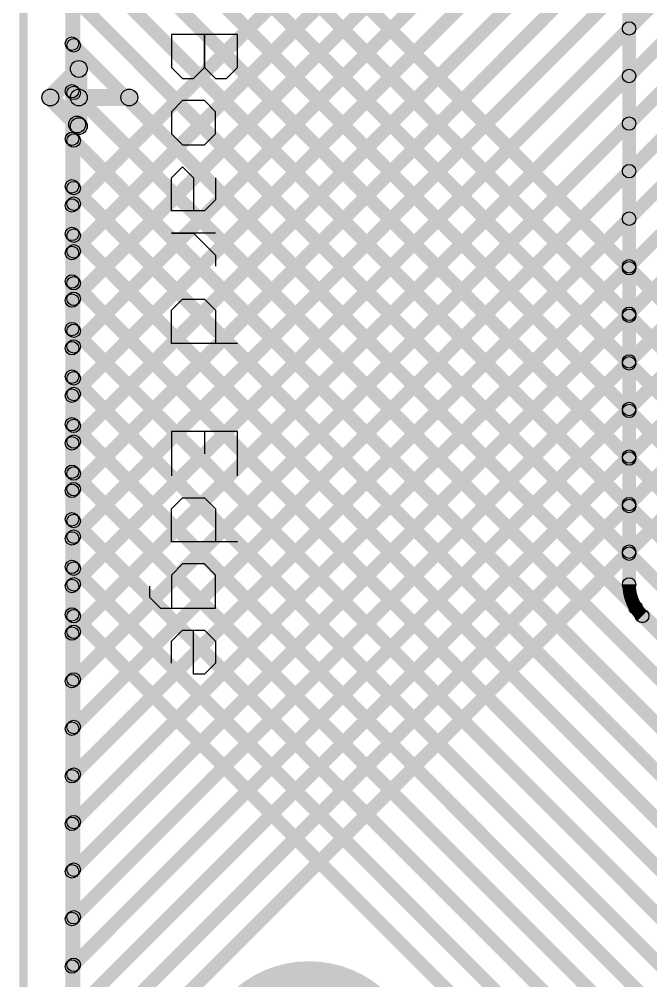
# Model space of a CAD drawing. Header units: millimetres. Extents: x 0.01 to 3.4, y 0.01 to 2.05.
# Drawn here: x 0.007 to 0.382, y 1.089 to 1.661 of the extents above; entities that cross this region are included whole.
import ezdxf

# ---------------------------------------------------------------- set-up
doc = ezdxf.new("R2010")
doc.units = ezdxf.units.MM
doc.header["$MEASUREMENT"] = 0
for name, color, linetype in [('BottomLayer', 5, 'Continuous'), ('PadHoleLayer', 156, 'Continuous'), ('TopLayer', 1, 'Continuous'), ('TopOverlay', 2, 'Continuous')]:
    doc.layers.add(name, color=color, linetype=linetype)

# ---------------------------------------------------------------- blocks, each defined once
blk = doc.blocks.new('0705510042_2')
at = {"layer": 'PadHoleLayer'}
h = blk.add_hatch(color=156, dxfattribs=at)
edge = h.paths.add_edge_path()
edge.add_arc((0.222, 0.11792), 0.06693, 0, 360)
at = {"layer": 'TopOverlay'}
h = blk.add_hatch(color=2, dxfattribs=at)
edge = h.paths.add_edge_path()
edge.add_arc((-0.3585, 0.011), 0.005, 0, 360)
for points in [[(-0.3535, -0.019), (-0.3635, -0.019), (-0.3635, 0.011), (-0.3535, 0.011)], [(-0.35496, -0.03246), (-0.36204, -0.03954), (-0.37904, -0.02254), (-0.37196, -0.01546)], [(-0.3585, -0.014), (-0.3585, -0.024), (-0.3755, -0.024), (-0.3755, -0.014)], [(-0.35496, -0.03954), (-0.36204, -0.03246), (-0.34604, -0.01646), (-0.33896, -0.02354)], [(-0.3415, -0.014), (-0.3415, -0.024), (-0.3585, -0.024), (-0.3585, -0.014)], [(0.297, -0.0495), (0.297, -0.0545), (-0.656, -0.0545), (-0.656, -0.0495)]]:
    blk.add_hatch(color=2, dxfattribs=at).paths.add_polyline_path(points)
h = blk.add_hatch(color=2, dxfattribs=at)
edge = h.paths.add_edge_path()
edge.add_arc((-0.3755, -0.019), 0.005, 0, 360)
h = blk.add_hatch(color=2, dxfattribs=at)
edge = h.paths.add_edge_path()
edge.add_arc((-0.3755, -0.019), 0.005, 0, 360)
h = blk.add_hatch(color=2, dxfattribs=at)
edge = h.paths.add_edge_path()
edge.add_arc((-0.3585, -0.019), 0.005, 0, 360)
h = blk.add_hatch(color=2, dxfattribs=at)
edge = h.paths.add_edge_path()
edge.add_arc((-0.3585, -0.019), 0.005, 0, 360)
h = blk.add_hatch(color=2, dxfattribs=at)
edge = h.paths.add_edge_path()
edge.add_arc((-0.3585, -0.019), 0.005, 0, 360)
h = blk.add_hatch(color=2, dxfattribs=at)
edge = h.paths.add_edge_path()
edge.add_arc((-0.3425, -0.02), 0.005, 0, 360)
h = blk.add_hatch(color=2, dxfattribs=at)
edge = h.paths.add_edge_path()
edge.add_arc((-0.3415, -0.019), 0.005, 0, 360)
h = blk.add_hatch(color=2, dxfattribs=at)
edge = h.paths.add_edge_path()
edge.add_arc((-0.3585, -0.036), 0.005, 0, 360)
h = blk.add_hatch(color=2, dxfattribs=at)
edge = h.paths.add_edge_path()
edge.add_arc((-0.3585, -0.036), 0.005, 0, 360)
for p, q in [((-0.396, 0.07548), (-0.396, 0.03612)), ((-0.37632, 0.07548), (-0.396, 0.07548)), ((-0.36976, 0.06892), (-0.37632, 0.07548)), ((-0.21233, 0.07548), (-0.21233, 0.03612)), ((-0.13362, 0.07548), (-0.15986, 0.07548)), ((-0.15986, 0.07548), (-0.15986, 0.03612)), ((-0.09426, 0.07548), (-0.09426, 0.03612)), ((-0.36976, 0.06236), (-0.36976, 0.06892)), ((-0.37632, 0.0558), (-0.36976, 0.06236)), ((-0.35008, 0.06236), (-0.35664, 0.0558)), ((-0.33696, 0.06236), (-0.35008, 0.06236)), ((-0.3304, 0.0558), (-0.33696, 0.06236)), ((-0.31073, 0.06236), (-0.29761, 0.06236)), ((-0.29761, 0.06236), (-0.29105, 0.0558)), ((-0.27793, 0.06236), (-0.27793, 0.03612)), ((-0.27137, 0.0558), (-0.26481, 0.06236)), ((-0.26481, 0.06236), (-0.25825, 0.06236)), ((-0.23857, 0.0558), (-0.23201, 0.06236)), ((-0.23201, 0.06236), (-0.21233, 0.06236)), ((-0.1205, 0.0558), (-0.11394, 0.06236)), ((-0.11394, 0.06236), (-0.09426, 0.06236)), ((-0.07458, 0.06236), (-0.08114, 0.0558)), ((-0.0549, 0.06236), (-0.07458, 0.06236)), ((-0.0549, 0.02956), (-0.0549, 0.06236)), ((-0.04178, 0.0558), (-0.03522, 0.06236)), ((-0.03522, 0.06236), (-0.0221, 0.06236)), ((-0.0221, 0.06236), (-0.01555, 0.0558)), ((-0.37632, 0.0558), (-0.396, 0.0558)), ((-0.396, 0.0558), (-0.37632, 0.0558)), ((-0.36976, 0.04924), (-0.37632, 0.0558)), ((-0.35664, 0.0558), (-0.35664, 0.04268)), ((-0.3304, 0.04268), (-0.3304, 0.0558)), ((-0.29105, 0.0558), (-0.29105, 0.03612)), ((-0.27793, 0.04924), (-0.27137, 0.0558)), ((-0.23857, 0.04268), (-0.23857, 0.0558)), ((-0.15986, 0.0558), (-0.14674, 0.0558)), ((-0.1205, 0.04268), (-0.1205, 0.0558)), ((-0.08114, 0.0558), (-0.08114, 0.04268)), ((-0.04178, 0.04268), (-0.04178, 0.0558)), ((-0.01555, 0.0558), (-0.01555, 0.04924)), ((-0.36976, 0.04268), (-0.36976, 0.04924)), ((-0.31729, 0.04268), (-0.31073, 0.04924)), ((-0.31073, 0.04924), (-0.29105, 0.04924)), ((-0.27793, 0.03612), (-0.27793, 0.04924)), ((-0.01555, 0.04924), (-0.04178, 0.04924)), ((-0.37632, 0.03612), (-0.36976, 0.04268)), ((-0.35664, 0.04268), (-0.35008, 0.03612)), ((-0.33696, 0.03612), (-0.3304, 0.04268)), ((-0.31073, 0.03612), (-0.31729, 0.04268)), ((-0.23201, 0.03612), (-0.23857, 0.04268)), ((-0.11394, 0.03612), (-0.1205, 0.04268)), ((-0.08114, 0.04268), (-0.07458, 0.03612)), ((-0.03522, 0.03612), (-0.04178, 0.04268)), ((-0.396, 0.03612), (-0.37632, 0.03612)), ((-0.35008, 0.03612), (-0.33696, 0.03612)), ((-0.29105, 0.03612), (-0.31073, 0.03612)), ((-0.21233, 0.03612), (-0.23201, 0.03612)), ((-0.15986, 0.03612), (-0.13362, 0.03612)), ((-0.09426, 0.03612), (-0.11394, 0.03612)), ((-0.07458, 0.03612), (-0.0549, 0.03612)), ((-0.0221, 0.03612), (-0.03522, 0.03612)), ((-0.06146, 0.023), (-0.0549, 0.02956)), ((-0.06802, 0.023), (-0.06146, 0.023))]:
    blk.add_line(p, q, dxfattribs=at)
for centre in [(-0.3585, 0.011), (-0.3755, -0.019), (-0.3755, -0.019), (-0.3585, -0.019), (-0.3585, -0.019), (-0.3585, -0.019), (-0.3425, -0.02), (-0.3415, -0.019), (-0.3585, -0.036), (-0.3585, -0.036)]:
    blk.add_circle(centre, 0.005, dxfattribs=at)

msp = doc.modelspace()

# ---------------------------------------------------------------- hatches: boundary and pattern name
at = {"layer": 'BottomLayer'}
for points in [[(0.04183, 1.49196), (0.03617, 1.49762), (0.50638, 1.96783), (0.51204, 1.96217)], [(0.04183, 1.46367), (0.03617, 1.46933), (0.53467, 1.96783), (0.54032, 1.96217)], [(0.04183, 1.52024), (0.03617, 1.5259), (0.4781, 1.96783), (0.48376, 1.96217)], [(0.04183, 1.54853), (0.03617, 1.55418), (0.44981, 1.96783), (0.45547, 1.96217)], [(0.043, 0.036), (0.035, 0.036), (0.035, 1.965), (0.043, 1.965)], [(0.04183, 1.43539), (0.03617, 1.44105), (0.55315, 1.95803), (0.55881, 1.95237)], [(0.04183, 1.40711), (0.03617, 1.41276), (0.54467, 1.92127), (0.55033, 1.91561)], [(0.04183, 1.37882), (0.03617, 1.38448), (0.54858, 1.89689), (0.55424, 1.89123)], [(0.03617, 1.84068), (0.04183, 1.84634), (0.47536, 1.4128), (0.46971, 1.40715)], [(0.03617, 1.8124), (0.04183, 1.81806), (0.46879, 1.3911), (0.46313, 1.38544)], [(0.03617, 1.78411), (0.04183, 1.78977), (0.4974, 1.3342), (0.49174, 1.32854)], [(0.04183, 1.35054), (0.03617, 1.35619), (0.46309, 1.78311), (0.46875, 1.77745)], [(0.03617, 1.75583), (0.04183, 1.76149), (0.4816, 1.32172), (0.47594, 1.31606)], [(0.04183, 1.32225), (0.03617, 1.32791), (0.4695, 1.76123), (0.47515, 1.75558)], [(0.04183, 1.29397), (0.03617, 1.29963), (0.48228, 1.74573), (0.48793, 1.74008)], [(0.03617, 1.72755), (0.04183, 1.7332), (0.47135, 1.30368), (0.46569, 1.29803)], [(0.03617, 1.69926), (0.04183, 1.70492), (0.46948, 1.27727), (0.46382, 1.27161)], [(0.04183, 1.26568), (0.03617, 1.27134), (0.46454, 1.69971), (0.47019, 1.69405)], [(0.03617, 1.67098), (0.04183, 1.67663), (0.48938, 1.22908), (0.48372, 1.22342)], [(0.04183, 1.2374), (0.03617, 1.24306), (0.46507, 1.67196), (0.47073, 1.6663)], [(0.04183, 1.20912), (0.03617, 1.21477), (0.47476, 1.65336), (0.48041, 1.6477)], [(0.03617, 1.64269), (0.04183, 1.64835), (0.4761, 1.21408), (0.47044, 1.20842)], [(0.04183, 1.18083), (0.03617, 1.18649), (0.49006, 1.64037), (0.49571, 1.63472)], [(0.03617, 1.61441), (0.04183, 1.62007), (0.46897, 1.19293), (0.46331, 1.18727)], [(0.03617, 1.58612), (0.04183, 1.59178), (0.48118, 1.15243), (0.47553, 1.14677)], [(0.04183, 1.15255), (0.03617, 1.1582), (0.46299, 1.58502), (0.46865, 1.57937)], [(0.03617, 1.55784), (0.04183, 1.5635), (0.46862, 1.13671), (0.46296, 1.13105)], [(0.04183, 1.12426), (0.03617, 1.12992), (0.4688, 1.56255), (0.47446, 1.55689)], [(0.04183, 1.09598), (0.03617, 1.10164), (0.48119, 1.54666), (0.48685, 1.541)], [(0.03617, 1.52956), (0.04183, 1.53521), (0.46862, 1.10842), (0.46296, 1.10277)], [(0.03617, 1.50127), (0.04183, 1.50693), (0.46862, 1.08014), (0.46296, 1.07448)], [(0.04183, 1.06769), (0.03617, 1.07335), (0.46531, 1.50249), (0.47097, 1.49683)], [(0.03617, 1.47299), (0.04183, 1.47864), (0.46862, 1.05186), (0.46296, 1.0462)], [(0.04183, 1.03941), (0.03617, 1.04507), (0.46464, 1.47354), (0.4703, 1.46788)], [(0.04183, 1.01113), (0.03617, 1.01678), (0.47387, 1.45449), (0.47953, 1.44883)], [(0.03617, 1.4447), (0.04183, 1.45036), (0.69899, 0.7932), (0.69333, 0.78754)], [(0.03617, 1.41642), (0.04183, 1.42208), (0.6723, 0.7916), (0.66664, 0.78595)], [(0.03617, 1.38813), (0.04183, 1.39379), (0.65653, 0.77909), (0.65087, 0.77344)], [(0.03617, 1.35985), (0.04183, 1.36551), (0.64891, 0.75842), (0.64326, 0.75276)], [(0.03617, 1.33157), (0.04183, 1.33722), (0.67283, 0.70622), (0.66717, 0.70057)], [(0.03617, 1.30328), (0.04183, 1.30894), (0.67283, 0.67794), (0.66717, 0.67228)]]:
    msp.add_hatch(color=5, dxfattribs=at).paths.add_polyline_path(points)
h = msp.add_hatch(color=5, dxfattribs=at)
edge = h.paths.add_edge_path()
edge.add_arc((0.039, 1.64552), 0.004, 0, 360)
h = msp.add_hatch(color=5, dxfattribs=at)
edge = h.paths.add_edge_path()
edge.add_arc((0.039, 1.61724), 0.004, 0, 360)
h = msp.add_hatch(color=5, dxfattribs=at)
edge = h.paths.add_edge_path()
edge.add_arc((0.039, 1.58895), 0.004, 0, 360)
h = msp.add_hatch(color=5, dxfattribs=at)
edge = h.paths.add_edge_path()
edge.add_arc((0.039, 1.56067), 0.004, 0, 360)
h = msp.add_hatch(color=5, dxfattribs=at)
edge = h.paths.add_edge_path()
edge.add_arc((0.039, 1.55136), 0.004, 0, 360)
h = msp.add_hatch(color=5, dxfattribs=at)
edge = h.paths.add_edge_path()
edge.add_arc((0.039, 1.53238), 0.004, 0, 360)
h = msp.add_hatch(color=5, dxfattribs=at)
edge = h.paths.add_edge_path()
edge.add_arc((0.039, 1.52307), 0.004, 0, 360)
h = msp.add_hatch(color=5, dxfattribs=at)
edge = h.paths.add_edge_path()
edge.add_arc((0.039, 1.5041), 0.004, 0, 360)
h = msp.add_hatch(color=5, dxfattribs=at)
edge = h.paths.add_edge_path()
edge.add_arc((0.039, 1.49479), 0.004, 0, 360)
h = msp.add_hatch(color=5, dxfattribs=at)
edge = h.paths.add_edge_path()
edge.add_arc((0.039, 1.47582), 0.004, 0, 360)
h = msp.add_hatch(color=5, dxfattribs=at)
edge = h.paths.add_edge_path()
edge.add_arc((0.039, 1.4665), 0.004, 0, 360)
h = msp.add_hatch(color=5, dxfattribs=at)
edge = h.paths.add_edge_path()
edge.add_arc((0.039, 1.44753), 0.004, 0, 360)
h = msp.add_hatch(color=5, dxfattribs=at)
edge = h.paths.add_edge_path()
edge.add_arc((0.039, 1.43822), 0.004, 0, 360)
h = msp.add_hatch(color=5, dxfattribs=at)
edge = h.paths.add_edge_path()
edge.add_arc((0.039, 1.41925), 0.004, 0, 360)
h = msp.add_hatch(color=5, dxfattribs=at)
edge = h.paths.add_edge_path()
edge.add_arc((0.039, 1.40993), 0.004, 0, 360)
h = msp.add_hatch(color=5, dxfattribs=at)
edge = h.paths.add_edge_path()
edge.add_arc((0.039, 1.39096), 0.004, 0, 360)
h = msp.add_hatch(color=5, dxfattribs=at)
edge = h.paths.add_edge_path()
edge.add_arc((0.039, 1.38165), 0.004, 0, 360)
h = msp.add_hatch(color=5, dxfattribs=at)
edge = h.paths.add_edge_path()
edge.add_arc((0.039, 1.36268), 0.004, 0, 360)
h = msp.add_hatch(color=5, dxfattribs=at)
edge = h.paths.add_edge_path()
edge.add_arc((0.039, 1.35337), 0.004, 0, 360)
h = msp.add_hatch(color=5, dxfattribs=at)
edge = h.paths.add_edge_path()
edge.add_arc((0.039, 1.33439), 0.004, 0, 360)
h = msp.add_hatch(color=5, dxfattribs=at)
edge = h.paths.add_edge_path()
edge.add_arc((0.039, 1.32508), 0.004, 0, 360)
h = msp.add_hatch(color=5, dxfattribs=at)
edge = h.paths.add_edge_path()
edge.add_arc((0.039, 1.30611), 0.004, 0, 360)
h = msp.add_hatch(color=5, dxfattribs=at)
edge = h.paths.add_edge_path()
edge.add_arc((0.039, 1.2968), 0.004, 0, 360)
h = msp.add_hatch(color=5, dxfattribs=at)
edge = h.paths.add_edge_path()
edge.add_arc((0.039, 1.26851), 0.004, 0, 360)
h = msp.add_hatch(color=5, dxfattribs=at)
edge = h.paths.add_edge_path()
edge.add_arc((0.039, 1.24023), 0.004, 0, 360)
h = msp.add_hatch(color=5, dxfattribs=at)
edge = h.paths.add_edge_path()
edge.add_arc((0.039, 1.21194), 0.004, 0, 360)
h = msp.add_hatch(color=5, dxfattribs=at)
edge = h.paths.add_edge_path()
edge.add_arc((0.039, 1.18366), 0.004, 0, 360)
h = msp.add_hatch(color=5, dxfattribs=at)
edge = h.paths.add_edge_path()
edge.add_arc((0.039, 1.15538), 0.004, 0, 360)
h = msp.add_hatch(color=5, dxfattribs=at)
edge = h.paths.add_edge_path()
edge.add_arc((0.039, 1.12709), 0.004, 0, 360)
h = msp.add_hatch(color=5, dxfattribs=at)
edge = h.paths.add_edge_path()
edge.add_arc((0.039, 1.09881), 0.004, 0, 360)
at = {"layer": 'TopLayer'}
for points in [[(0.04198, 0.036), (0.03398, 0.036), (0.03398, 1.968), (0.04198, 1.968)], [(0.04081, 1.54751), (0.03515, 1.55317), (0.45282, 1.97083), (0.45847, 1.96517)], [(0.04081, 1.51923), (0.03515, 1.52488), (0.4811, 1.97083), (0.48676, 1.96517)], [(0.04081, 1.49094), (0.03515, 1.4966), (0.50938, 1.97083), (0.51504, 1.96517)], [(0.03515, 1.8417), (0.04081, 1.84736), (0.37233, 1.51584), (0.36667, 1.51018)], [(0.03515, 1.81342), (0.04081, 1.81907), (0.37233, 1.48756), (0.36667, 1.4819)], [(0.04081, 1.46266), (0.03515, 1.46831), (0.36667, 1.79983), (0.37233, 1.79418)], [(0.3735, 1.325), (0.3655, 1.325), (0.3655, 1.79887), (0.3735, 1.79887)], [(0.03515, 1.78513), (0.04081, 1.79079), (0.37233, 1.45927), (0.36667, 1.45361)], [(0.04081, 1.43437), (0.03515, 1.44003), (0.36667, 1.77155), (0.37233, 1.76589)], [(0.03515, 1.75685), (0.04081, 1.7625), (0.37233, 1.43099), (0.36667, 1.42533)], [(0.04081, 1.40609), (0.03515, 1.41175), (0.36667, 1.74326), (0.37233, 1.73761)], [(0.03515, 1.72856), (0.04081, 1.73422), (0.37233, 1.4027), (0.36667, 1.39705)], [(0.04081, 1.3778), (0.03515, 1.38346), (0.36667, 1.71498), (0.37233, 1.70932)], [(0.03515, 1.70028), (0.04081, 1.70594), (0.37233, 1.37442), (0.36667, 1.36876)], [(0.04081, 1.34952), (0.03515, 1.35518), (0.36667, 1.68669), (0.37233, 1.68104)], [(0.03515, 1.67199), (0.04081, 1.67765), (0.37233, 1.34613), (0.36667, 1.34048)], [(0.04081, 1.32124), (0.03515, 1.32689), (0.36667, 1.65841), (0.37233, 1.65275)], [(0.03515, 1.64371), (0.04081, 1.64937), (0.37629, 1.31388), (0.37064, 1.30823)], [(0.04081, 1.29295), (0.03515, 1.29861), (0.36667, 1.63013), (0.37233, 1.62447)], [(0.03515, 1.61543), (0.04081, 1.62108), (0.46897, 1.19293), (0.46331, 1.18727)], [(0.04081, 1.26467), (0.03515, 1.27032), (0.36667, 1.60184), (0.37233, 1.59619)], [(0.03515, 1.58714), (0.04081, 1.5928), (0.48118, 1.15243), (0.47553, 1.14677)], [(0.04081, 1.23638), (0.03515, 1.24204), (0.36667, 1.57356), (0.37233, 1.5679)], [(0.03515, 1.55886), (0.04081, 1.56451), (0.46862, 1.13671), (0.46296, 1.13105)], [(0.04081, 1.2081), (0.03515, 1.21376), (0.36667, 1.54527), (0.37233, 1.53962)], [(0.03515, 1.53057), (0.04081, 1.53623), (0.46862, 1.10842), (0.46296, 1.10277)], [(0.04081, 1.17981), (0.03515, 1.18547), (0.36667, 1.51699), (0.37233, 1.51133)], [(0.03515, 1.50229), (0.04081, 1.50795), (0.46862, 1.08014), (0.46296, 1.07448)], [(0.04081, 1.15153), (0.03515, 1.15719), (0.36667, 1.4887), (0.37233, 1.48305)], [(0.03515, 1.474), (0.04081, 1.47966), (0.46862, 1.05186), (0.46296, 1.0462)], [(0.04081, 1.12325), (0.03515, 1.1289), (0.36667, 1.46042), (0.37233, 1.45476)], [(0.03515, 1.44572), (0.04081, 1.45138), (0.66133, 0.83086), (0.65567, 0.8252)], [(0.04081, 1.09496), (0.03515, 1.10062), (0.36667, 1.43214), (0.37233, 1.42648)], [(0.03515, 1.41744), (0.04081, 1.42309), (0.66133, 0.80258), (0.65567, 0.79692)], [(0.04081, 1.06668), (0.03515, 1.07233), (0.36667, 1.40385), (0.37233, 1.39819)], [(0.03515, 1.38915), (0.04081, 1.39481), (0.65653, 0.77909), (0.65087, 0.77344)], [(0.04081, 1.03839), (0.03515, 1.04405), (0.36667, 1.37557), (0.37233, 1.36991)], [(0.03515, 1.36087), (0.04081, 1.36652), (0.64891, 0.75842), (0.64326, 0.75276)], [(0.04081, 1.01011), (0.03515, 1.01577), (0.36667, 1.34728), (0.37233, 1.34163)], [(0.03515, 1.33258), (0.04081, 1.33824), (0.64954, 0.72951), (0.64388, 0.72385)], [(0.03515, 1.3043), (0.04081, 1.30996), (0.62178, 0.72899), (0.61612, 0.72333)], [(0.37447, 1.3034), (0.38012, 1.30906), (0.42106, 1.26812), (0.4154, 1.26247)]]:
    msp.add_hatch(color=1, dxfattribs=at).paths.add_polyline_path(points)
h = msp.add_hatch(color=1, dxfattribs=at)
edge = h.paths.add_edge_path()
edge.add_arc((0.3695, 1.65558), 0.004, 0, 360)
h = msp.add_hatch(color=1, dxfattribs=at)
edge = h.paths.add_edge_path()
edge.add_arc((0.03798, 1.64654), 0.004, 0, 360)
h = msp.add_hatch(color=1, dxfattribs=at)
edge = h.paths.add_edge_path()
edge.add_arc((0.3695, 1.6273), 0.004, 0, 360)
h = msp.add_hatch(color=1, dxfattribs=at)
edge = h.paths.add_edge_path()
edge.add_arc((0.03798, 1.61825), 0.004, 0, 360)
h = msp.add_hatch(color=1, dxfattribs=at)
edge = h.paths.add_edge_path()
edge.add_arc((0.3695, 1.59901), 0.004, 0, 360)
h = msp.add_hatch(color=1, dxfattribs=at)
edge = h.paths.add_edge_path()
edge.add_arc((0.03798, 1.58997), 0.004, 0, 360)
h = msp.add_hatch(color=1, dxfattribs=at)
edge = h.paths.add_edge_path()
edge.add_arc((0.3695, 1.57073), 0.004, 0, 360)
h = msp.add_hatch(color=1, dxfattribs=at)
edge = h.paths.add_edge_path()
edge.add_arc((0.03798, 1.56169), 0.004, 0, 360)
h = msp.add_hatch(color=1, dxfattribs=at)
edge = h.paths.add_edge_path()
edge.add_arc((0.03798, 1.55034), 0.004, 0, 360)
h = msp.add_hatch(color=1, dxfattribs=at)
edge = h.paths.add_edge_path()
edge.add_arc((0.3695, 1.54244), 0.004, 0, 360)
h = msp.add_hatch(color=1, dxfattribs=at)
edge = h.paths.add_edge_path()
edge.add_arc((0.03798, 1.5334), 0.004, 0, 360)
h = msp.add_hatch(color=1, dxfattribs=at)
edge = h.paths.add_edge_path()
edge.add_arc((0.03798, 1.52205), 0.004, 0, 360)
h = msp.add_hatch(color=1, dxfattribs=at)
edge = h.paths.add_edge_path()
edge.add_arc((0.3695, 1.51416), 0.004, 0, 360)
h = msp.add_hatch(color=1, dxfattribs=at)
edge = h.paths.add_edge_path()
edge.add_arc((0.3695, 1.51301), 0.004, 0, 360)
h = msp.add_hatch(color=1, dxfattribs=at)
edge = h.paths.add_edge_path()
edge.add_arc((0.03798, 1.50512), 0.004, 0, 360)
h = msp.add_hatch(color=1, dxfattribs=at)
edge = h.paths.add_edge_path()
edge.add_arc((0.03798, 1.49377), 0.004, 0, 360)
h = msp.add_hatch(color=1, dxfattribs=at)
edge = h.paths.add_edge_path()
edge.add_arc((0.3695, 1.48588), 0.004, 0, 360)
h = msp.add_hatch(color=1, dxfattribs=at)
edge = h.paths.add_edge_path()
edge.add_arc((0.3695, 1.48473), 0.004, 0, 360)
h = msp.add_hatch(color=1, dxfattribs=at)
edge = h.paths.add_edge_path()
edge.add_arc((0.03798, 1.47683), 0.004, 0, 360)
h = msp.add_hatch(color=1, dxfattribs=at)
edge = h.paths.add_edge_path()
edge.add_arc((0.03798, 1.46549), 0.004, 0, 360)
h = msp.add_hatch(color=1, dxfattribs=at)
edge = h.paths.add_edge_path()
edge.add_arc((0.3695, 1.45759), 0.004, 0, 360)
h = msp.add_hatch(color=1, dxfattribs=at)
edge = h.paths.add_edge_path()
edge.add_arc((0.3695, 1.45644), 0.004, 0, 360)
h = msp.add_hatch(color=1, dxfattribs=at)
edge = h.paths.add_edge_path()
edge.add_arc((0.03798, 1.44855), 0.004, 0, 360)
h = msp.add_hatch(color=1, dxfattribs=at)
edge = h.paths.add_edge_path()
edge.add_arc((0.03798, 1.4372), 0.004, 0, 360)
h = msp.add_hatch(color=1, dxfattribs=at)
edge = h.paths.add_edge_path()
edge.add_arc((0.3695, 1.42931), 0.004, 0, 360)
h = msp.add_hatch(color=1, dxfattribs=at)
edge = h.paths.add_edge_path()
edge.add_arc((0.3695, 1.42816), 0.004, 0, 360)
h = msp.add_hatch(color=1, dxfattribs=at)
edge = h.paths.add_edge_path()
edge.add_arc((0.03798, 1.42026), 0.004, 0, 360)
h = msp.add_hatch(color=1, dxfattribs=at)
edge = h.paths.add_edge_path()
edge.add_arc((0.03798, 1.40892), 0.004, 0, 360)
h = msp.add_hatch(color=1, dxfattribs=at)
edge = h.paths.add_edge_path()
edge.add_arc((0.3695, 1.40102), 0.004, 0, 360)
h = msp.add_hatch(color=1, dxfattribs=at)
edge = h.paths.add_edge_path()
edge.add_arc((0.3695, 1.39987), 0.004, 0, 360)
h = msp.add_hatch(color=1, dxfattribs=at)
edge = h.paths.add_edge_path()
edge.add_arc((0.03798, 1.39198), 0.004, 0, 360)
h = msp.add_hatch(color=1, dxfattribs=at)
edge = h.paths.add_edge_path()
edge.add_arc((0.03798, 1.38063), 0.004, 0, 360)
h = msp.add_hatch(color=1, dxfattribs=at)
edge = h.paths.add_edge_path()
edge.add_arc((0.3695, 1.37274), 0.004, 0, 360)
h = msp.add_hatch(color=1, dxfattribs=at)
edge = h.paths.add_edge_path()
edge.add_arc((0.3695, 1.37159), 0.004, 0, 360)
h = msp.add_hatch(color=1, dxfattribs=at)
edge = h.paths.add_edge_path()
edge.add_arc((0.03798, 1.3637), 0.004, 0, 360)
h = msp.add_hatch(color=1, dxfattribs=at)
edge = h.paths.add_edge_path()
edge.add_arc((0.03798, 1.35235), 0.004, 0, 360)
h = msp.add_hatch(color=1, dxfattribs=at)
edge = h.paths.add_edge_path()
edge.add_arc((0.3695, 1.34445), 0.004, 0, 360)
h = msp.add_hatch(color=1, dxfattribs=at)
edge = h.paths.add_edge_path()
edge.add_arc((0.3695, 1.34331), 0.004, 0, 360)
h = msp.add_hatch(color=1, dxfattribs=at)
edge = h.paths.add_edge_path()
edge.add_arc((0.03798, 1.33541), 0.004, 0, 360)
h = msp.add_hatch(color=1, dxfattribs=at)
edge = h.paths.add_edge_path()
edge.add_arc((0.03798, 1.32406), 0.004, 0, 360)
h = msp.add_hatch(color=1, dxfattribs=at)
edge = h.paths.add_edge_path()
edge.add_arc((0.3695, 1.325), 0.004, 0, 360)
h = msp.add_hatch(color=1, dxfattribs=at)
edge = h.paths.add_edge_path()
edge.add_arc((0.3695, 1.325), 0.004, 0, 360)
h = msp.add_hatch(color=1, dxfattribs=at)
edge = h.paths.add_edge_path()
edge.add_arc((0.3695, 1.325), 0.004, 0, 360)
h = msp.add_hatch(color=1, dxfattribs=at)
edge = h.paths.add_edge_path()
edge.add_arc((0.37347, 1.31106), 0.004, 0, 360)
h = msp.add_hatch(color=1, dxfattribs=at)
edge = h.paths.add_edge_path()
edge.add_arc((0.03798, 1.30713), 0.004, 0, 360)
h = msp.add_hatch(color=1, dxfattribs=at)
edge = h.paths.add_edge_path()
edge.add_arc((0.37726, 1.30626), 0.004, 0, 360)
h = msp.add_hatch(color=1, dxfattribs=at)
edge = h.paths.add_edge_path()
edge.add_arc((0.3773, 1.30623), 0.004, 0, 360)
h = msp.add_hatch(color=1, dxfattribs=at)
edge = h.paths.add_edge_path()
edge.add_arc((0.3773, 1.30623), 0.004, 0, 360)
h = msp.add_hatch(color=1, dxfattribs=at)
edge = h.paths.add_edge_path()
edge.add_arc((0.03798, 1.29578), 0.004, 0, 360)
h = msp.add_hatch(color=1, dxfattribs=at)
edge = h.paths.add_edge_path()
edge.add_arc((0.03798, 1.2675), 0.004, 0, 360)
h = msp.add_hatch(color=1, dxfattribs=at)
edge = h.paths.add_edge_path()
edge.add_arc((0.03798, 1.23921), 0.004, 0, 360)
h = msp.add_hatch(color=1, dxfattribs=at)
edge = h.paths.add_edge_path()
edge.add_arc((0.03798, 1.21093), 0.004, 0, 360)
h = msp.add_hatch(color=1, dxfattribs=at)
edge = h.paths.add_edge_path()
edge.add_arc((0.03798, 1.18264), 0.004, 0, 360)
h = msp.add_hatch(color=1, dxfattribs=at)
edge = h.paths.add_edge_path()
edge.add_arc((0.03798, 1.15436), 0.004, 0, 360)
h = msp.add_hatch(color=1, dxfattribs=at)
edge = h.paths.add_edge_path()
edge.add_arc((0.03798, 1.12607), 0.004, 0, 360)
h = msp.add_hatch(color=1, dxfattribs=at)
edge = h.paths.add_edge_path()
edge.add_arc((0.03798, 1.09779), 0.004, 0, 360)

# ---------------------------------------------------------------- linework, layer by layer
at = {"layer": 'BottomLayer'}
for centre in [(0.039, 1.64552), (0.039, 1.61724), (0.039, 1.58895), (0.039, 1.56067), (0.039, 1.55136), (0.039, 1.53238), (0.039, 1.52307), (0.039, 1.5041), (0.039, 1.49479), (0.039, 1.47582), (0.039, 1.4665), (0.039, 1.44753), (0.039, 1.43822), (0.039, 1.41925), (0.039, 1.40993), (0.039, 1.39096), (0.039, 1.38165), (0.039, 1.36268), (0.039, 1.35337), (0.039, 1.33439), (0.039, 1.32508), (0.039, 1.30611), (0.039, 1.2968), (0.039, 1.26851), (0.039, 1.24023), (0.039, 1.21194), (0.039, 1.18366), (0.039, 1.15538), (0.039, 1.12709), (0.039, 1.09881)]:
    msp.add_circle(centre, 0.004, dxfattribs=at)
at = {"layer": 'TopLayer', "const_width": 0.008}
for points in [[(0.37726, 1.30626, -0.198912), (0.3695, 1.325)], [(0.3773, 1.30623, -0.199375), (0.3695, 1.325)]]:
    msp.add_lwpolyline(points, format="xyb", dxfattribs=at)
at = {"layer": 'TopLayer'}
for centre in [(0.3695, 1.65558), (0.03798, 1.64654), (0.3695, 1.6273), (0.03798, 1.61825), (0.3695, 1.59901), (0.03798, 1.58997), (0.3695, 1.57073), (0.03798, 1.56169), (0.03798, 1.55034), (0.3695, 1.54244), (0.03798, 1.5334), (0.03798, 1.52205), (0.3695, 1.51416), (0.3695, 1.51301), (0.03798, 1.50512), (0.03798, 1.49377), (0.3695, 1.48588), (0.3695, 1.48473), (0.03798, 1.47683), (0.03798, 1.46549), (0.3695, 1.45759), (0.3695, 1.45644), (0.03798, 1.44855), (0.03798, 1.4372), (0.3695, 1.42931), (0.3695, 1.42816), (0.03798, 1.42026), (0.03798, 1.40892), (0.3695, 1.40102), (0.3695, 1.39987), (0.03798, 1.39198), (0.03798, 1.38063), (0.3695, 1.37274), (0.3695, 1.37159), (0.03798, 1.3637), (0.03798, 1.35235), (0.3695, 1.34445), (0.3695, 1.34331), (0.03798, 1.33541), (0.03798, 1.32406), (0.3695, 1.325), (0.3695, 1.325), (0.3695, 1.325), (0.37347, 1.31106), (0.03798, 1.30713), (0.37726, 1.30626), (0.3773, 1.30623), (0.3773, 1.30623), (0.03798, 1.29578), (0.03798, 1.2675), (0.03798, 1.23921), (0.03798, 1.21093), (0.03798, 1.18264), (0.03798, 1.15436), (0.03798, 1.12607), (0.03798, 1.09779)]:
    msp.add_circle(centre, 0.004, dxfattribs=at)

# ---------------------------------------------------------------- block references
at = {"rotation": 270}
msp.add_blockref('0705510042_2', (0.06108, 1.256), dxfattribs=at)

doc.saveas('drawing.dxf')
